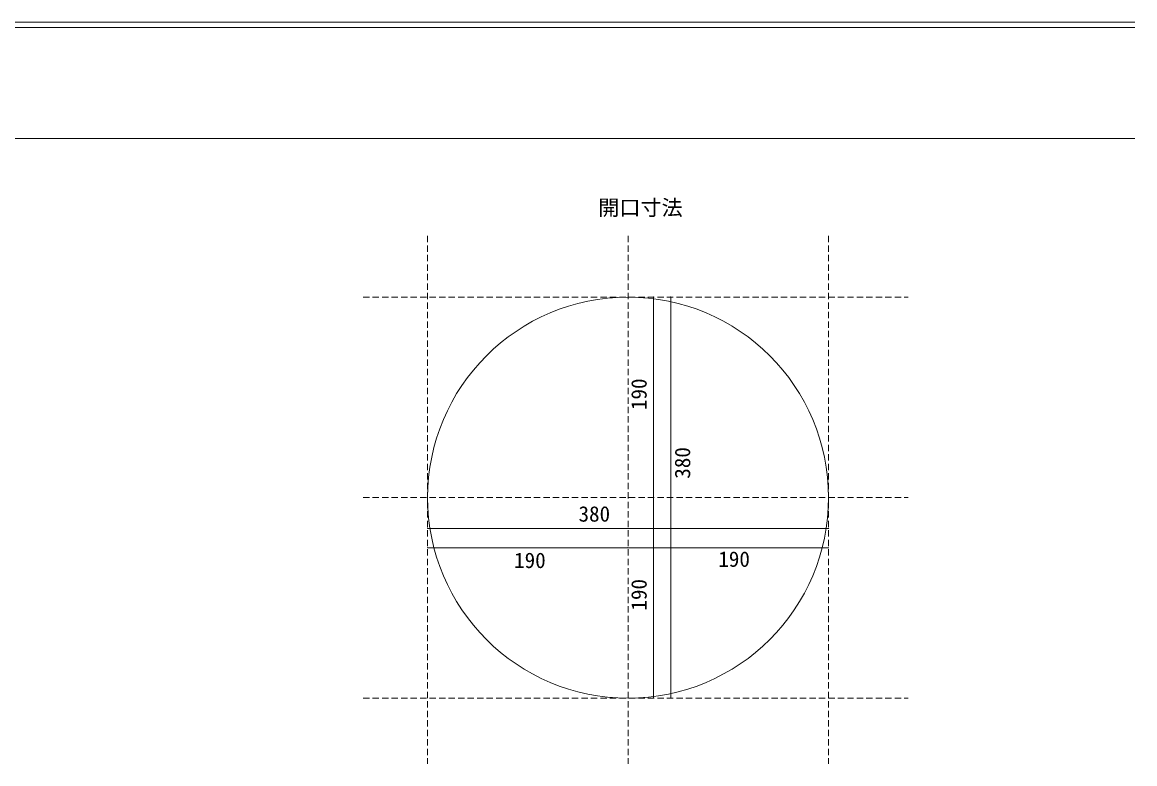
# Model space of a CAD drawing. Units: millimetres, scale not verified. Extents: x -1002 to 1002, y -687 to 676.
# Drawn here: x -52 to 1002, y -62 to 640 of the extents above; entities that cross this region are included whole.
import ezdxf
from ezdxf.enums import TextEntityAlignment as Align

# ---------------------------------------------------------------- set-up
doc = ezdxf.new("R2010")
doc.units = ezdxf.units.MM
doc.header["$LTSCALE"] = 5
doc.linetypes.add('DASHED1', pattern=[1.8, 1.2, -0.6])
doc.layers.add('0-0', color=7, linetype='Continuous', lineweight=15)
doc.layers.add('F-0', color=7, linetype='Continuous', lineweight=15)
doc.styles.add('ＭＳ ゴシック', font='')
doc.styles.get('ＭＳ ゴシック').set_extended_font_data('MS Gothic')

# ---------------------------------------------------------------- blocks, each defined once
blk = doc.blocks.new('_DOT')
at = {"layer": '0-0'}
blk.add_line((1.25, 0), (-1.25, 0), dxfattribs=at)
blk.add_circle((0, 0), 1.25, dxfattribs=at)

msp = doc.modelspace()

# ---------------------------------------------------------------- linework, layer by layer
at = {"layer": 'F-0'}
for p, q in [((1002.034, 640.036), (-1002.086, 640.036)), ((1002.034, 635.036), (-1002.086, 635.036)), ((1002.034, 530.036), (-1002.086, 530.036))]:
    msp.add_line(p, q, dxfattribs=at)
at = {"layer": 'F-0', "color": 3, "linetype": 'DASHED1', "lineweight": 20}
for p, q in [((331.785, 437.673), (331.785, -62.477)), ((521.785, 437.673), (521.785, -62.477)), ((711.785, 437.673), (711.785, -62.477)), ((270.607, 379.643), (787.277, 379.643)), ((270.607, 189.643), (787.277, 189.643)), ((270.607, -0.357), (787.277, -0.357))]:
    msp.add_line(p, q, dxfattribs=at)
at = {"layer": 'F-0', "lineweight": 18}
for p, q in [((545.799, 189.643), (545.799, 379.643)), ((562.169, -0.357), (562.169, 379.643)), ((545.799, -0.357), (545.799, 189.643)), ((331.785, 160.505), (711.785, 160.505)), ((331.785, 142.102), (521.785, 142.102)), ((521.785, 142.102), (711.785, 142.102))]:
    msp.add_line(p, q, dxfattribs=at)
at = {"layer": 'F-0', "color": 3, "lineweight": 18}
msp.add_circle((521.785, 189.643), 190, dxfattribs=at)

# ---------------------------------------------------------------- block references
at = {"layer": 'F-0', "xscale": 0.12, "yscale": 0.12}
for p in [(545.799, 379.643), (562.169, 379.643), (545.799, 189.643), (545.799, 189.643), (331.785, 160.505), (711.785, 160.505), (331.785, 142.102), (521.785, 142.102), (521.785, 142.102), (711.785, 142.102), (545.799, -0.357), (562.169, -0.357)]:
    msp.add_blockref('_DOT', p, dxfattribs=at)

# ---------------------------------------------------------------- texts
at = {"layer": 'F-0', "style": 'ＭＳ ゴシック'}
for s, p in [('開口寸法', (493.523, 452.682)), ('380', (474.826, 162.505)), ('190', (413.771, 118.513)), ('190', (607.333, 119.655))]:
    msp.add_text(s, height=14.66, dxfattribs=at).set_placement(p, align=Align.BOTTOM_LEFT)
for s, p in [('190', (543.799, 272.643)), ('380', (585.065, 207.586)), ('190', (543.799, 82.643))]:
    msp.add_text(s, height=14.66, rotation=90, dxfattribs=at).set_placement(p, align=Align.BOTTOM_LEFT)

doc.saveas('drawing.dxf')
